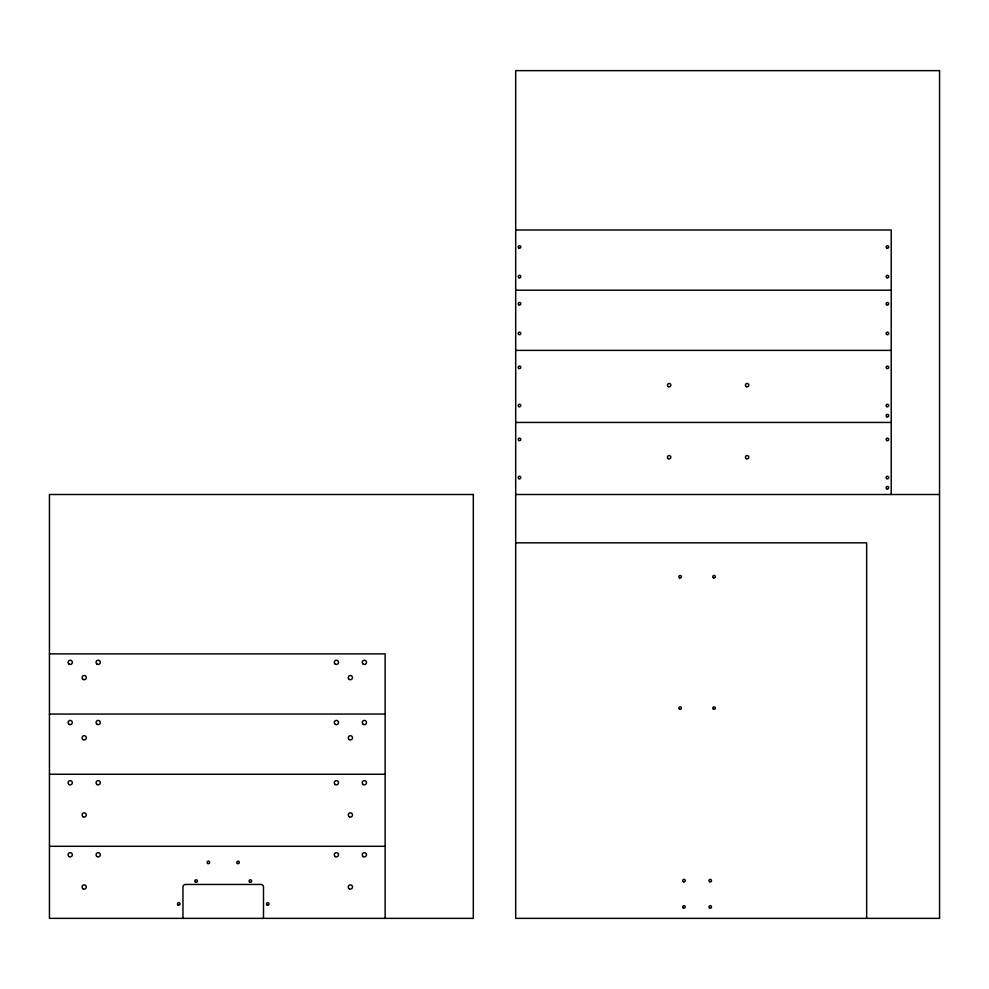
<?xml version="1.0" encoding="UTF-8"?>
<svg xmlns="http://www.w3.org/2000/svg" width="989" height="989" viewBox="0 0 989 989"><rect width="100%" height="100%" fill="white"/><g stroke="black" fill="none" stroke-linecap="round" stroke-linejoin="round"><path stroke-width="1.48" d="M515.689 230.017L891.225 230.017L891.225 494.5M515.689 290.197L891.225 290.197M515.689 350.39L891.225 350.39M515.689 422.439L891.225 422.439M515.689 494.5L939.55 494.5M515.689 542.825L866.648 542.825L866.648 918.361M49.45 653.865L385.141 653.865L385.141 918.361M49.45 714.058L385.141 714.058M49.45 774.251L385.141 774.251M49.45 846.3L385.141 846.3M263.494 918.361L263.494 886.997A2.547 2.547 0 0 0 260.96 884.45L185.512 884.45A2.547 2.547 0 0 0 182.965 886.997L182.965 918.361M939.55 70.639L515.689 70.639L515.689 918.361L939.55 918.361L939.55 70.639M473.311 494.5L49.45 494.5L49.45 918.361L473.311 918.361L473.311 494.5M683.325 908.013A1.273 1.273 0 0 0 685.241 906.913A1.273 1.273 0 0 0 683.325 905.813A1.273 1.273 0 0 0 683.325 908.013M709.608 881.731A1.273 1.273 0 0 0 711.511 880.63A1.273 1.273 0 0 0 709.608 879.53A1.273 1.273 0 0 0 709.608 881.731M709.608 908.013A1.273 1.273 0 0 0 711.511 906.913A1.273 1.273 0 0 0 709.608 905.813A1.273 1.273 0 0 0 709.608 908.013M683.325 881.731A1.273 1.273 0 0 0 685.241 880.63A1.273 1.273 0 0 0 683.325 879.53A1.273 1.273 0 0 0 683.325 881.731M679.517 577.836A1.273 1.273 0 0 0 681.421 576.723A1.273 1.273 0 0 0 679.517 575.623A1.273 1.273 0 0 0 679.517 577.836M713.428 577.836A1.273 1.273 0 0 0 715.331 576.723A1.273 1.273 0 0 0 713.428 575.623A1.273 1.273 0 0 0 713.428 577.836M679.517 709.224A1.273 1.273 0 0 0 681.421 708.124A1.273 1.273 0 0 0 679.517 707.024A1.273 1.273 0 0 0 679.517 709.224M713.428 709.224A1.273 1.273 0 0 0 715.331 708.124A1.273 1.273 0 0 0 713.428 707.024A1.273 1.273 0 0 0 713.428 709.224M886.515 304.661A1.273 1.273 0 0 0 888.641 304.093A1.273 1.273 0 0 0 887.084 302.535A1.273 1.273 0 0 0 886.515 304.661M886.515 334.331A1.273 1.273 0 0 0 888.641 333.763A1.273 1.273 0 0 0 887.084 332.205A1.273 1.273 0 0 0 886.515 334.331M518.607 334.331A1.273 1.273 0 0 0 520.733 333.763A1.273 1.273 0 0 0 519.176 332.205A1.273 1.273 0 0 0 518.607 334.331M518.607 304.661A1.273 1.273 0 0 0 520.733 304.093A1.273 1.273 0 0 0 519.176 302.535A1.273 1.273 0 0 0 518.607 304.661M886.774 277.736A1.273 1.273 0 0 0 888.691 276.636A1.273 1.273 0 0 0 886.774 275.535A1.273 1.273 0 0 0 886.774 277.736M886.774 248.066A1.273 1.273 0 0 0 888.691 246.966A1.273 1.273 0 0 0 886.774 245.865A1.273 1.273 0 0 0 886.774 248.066M518.866 248.066A1.273 1.273 0 0 0 520.783 246.966A1.273 1.273 0 0 0 518.866 245.865A1.273 1.273 0 0 0 518.866 248.066M518.866 277.736A1.273 1.273 0 0 0 520.783 276.636A1.273 1.273 0 0 0 518.866 275.535A1.273 1.273 0 0 0 518.866 277.736M69.156 724.368A2.114 2.114 0 0 0 72.333 722.539A2.114 2.114 0 0 0 69.156 720.697A2.114 2.114 0 0 0 69.156 724.368M97.132 724.368A2.114 2.114 0 0 0 100.309 722.539A2.114 2.114 0 0 0 97.132 720.697A2.114 2.114 0 0 0 97.132 724.368M83.15 739.624A2.114 2.114 0 0 0 86.327 737.794A2.114 2.114 0 0 0 83.15 735.964A2.114 2.114 0 0 0 83.15 739.624M335.345 724.368A2.114 2.114 0 0 0 338.522 722.539A2.114 2.114 0 0 0 335.345 720.697A2.114 2.114 0 0 0 335.345 724.368M363.322 724.368A2.114 2.114 0 0 0 366.499 722.539A2.114 2.114 0 0 0 363.322 720.697A2.114 2.114 0 0 0 363.322 724.368M349.327 739.624A2.114 2.114 0 0 0 352.504 737.794A2.114 2.114 0 0 0 349.327 735.964A2.114 2.114 0 0 0 349.327 739.624M69.156 664.188A2.114 2.114 0 0 0 72.333 662.346A2.114 2.114 0 0 0 69.156 660.516A2.114 2.114 0 0 0 69.156 664.188M97.132 664.188A2.114 2.114 0 0 0 100.309 662.346A2.114 2.114 0 0 0 97.132 660.516A2.114 2.114 0 0 0 97.132 664.188M83.15 679.443A2.114 2.114 0 0 0 86.327 677.601A2.114 2.114 0 0 0 83.15 675.771A2.114 2.114 0 0 0 83.15 679.443M334.9 663.842A2.114 2.114 0 0 0 338.448 662.902A2.114 2.114 0 0 0 335.852 660.306A2.114 2.114 0 0 0 334.9 663.842M363.322 664.188A2.114 2.114 0 0 0 366.499 662.346A2.114 2.114 0 0 0 363.322 660.516A2.114 2.114 0 0 0 363.322 664.188M349.327 679.443A2.114 2.114 0 0 0 352.504 677.601A2.114 2.114 0 0 0 349.327 675.771A2.114 2.114 0 0 0 349.327 679.443M886.774 416.765A1.273 1.273 0 0 0 888.691 415.664A1.273 1.273 0 0 0 886.774 414.564A1.273 1.273 0 0 0 886.774 416.765M886.774 368.44A1.273 1.273 0 0 0 888.691 367.339A1.273 1.273 0 0 0 886.774 366.239A1.273 1.273 0 0 0 886.774 368.44M518.866 368.44A1.273 1.273 0 0 0 520.783 367.339A1.273 1.273 0 0 0 518.866 366.239A1.273 1.273 0 0 0 518.866 368.44M886.774 406.59A1.273 1.273 0 0 0 888.691 405.49A1.273 1.273 0 0 0 886.774 404.39A1.273 1.273 0 0 0 886.774 406.59M518.866 406.59A1.273 1.273 0 0 0 520.783 405.49A1.273 1.273 0 0 0 518.866 404.39A1.273 1.273 0 0 0 518.866 406.59M668.28 386.612A1.694 1.694 0 0 0 670.826 385.141A1.694 1.694 0 0 0 668.28 383.683A1.694 1.694 0 0 0 668.28 386.612M746.275 386.612A1.694 1.694 0 0 0 748.809 385.141A1.694 1.694 0 0 0 746.275 383.683A1.694 1.694 0 0 0 746.275 386.612M886.774 488.826A1.273 1.273 0 0 0 888.691 487.713A1.273 1.273 0 0 0 886.774 486.613A1.273 1.273 0 0 0 886.774 488.826M886.774 440.501A1.273 1.273 0 0 0 888.691 439.4A1.273 1.273 0 0 0 886.774 438.3A1.273 1.273 0 0 0 886.774 440.501M518.866 440.501A1.273 1.273 0 0 0 520.783 439.4A1.273 1.273 0 0 0 518.866 438.3A1.273 1.273 0 0 0 518.866 440.501M886.774 478.651A1.273 1.273 0 0 0 888.691 477.551A1.273 1.273 0 0 0 886.774 476.438A1.273 1.273 0 0 0 886.774 478.651M518.866 478.651A1.273 1.273 0 0 0 520.783 477.551A1.273 1.273 0 0 0 518.866 476.438A1.273 1.273 0 0 0 518.866 478.651M668.28 458.673A1.694 1.694 0 0 0 670.826 457.202A1.694 1.694 0 0 0 668.28 455.731A1.694 1.694 0 0 0 668.28 458.673M746.275 458.673A1.694 1.694 0 0 0 748.809 457.202A1.694 1.694 0 0 0 746.275 455.731A1.694 1.694 0 0 0 746.275 458.673M83.15 888.827A2.114 2.114 0 0 0 86.327 886.997A2.114 2.114 0 0 0 83.15 885.155A2.114 2.114 0 0 0 83.15 888.827M97.132 856.61A2.114 2.114 0 0 0 100.309 854.78A2.114 2.114 0 0 0 97.132 852.938A2.114 2.114 0 0 0 97.132 856.61M69.156 856.61A2.114 2.114 0 0 0 72.333 854.78A2.114 2.114 0 0 0 69.156 852.938A2.114 2.114 0 0 0 69.156 856.61M349.327 888.827A2.114 2.114 0 0 0 352.504 886.997A2.114 2.114 0 0 0 349.327 885.155A2.114 2.114 0 0 0 349.327 888.827M335.345 856.61A2.114 2.114 0 0 0 338.522 854.78A2.114 2.114 0 0 0 335.345 852.938A2.114 2.114 0 0 0 335.345 856.61M363.322 856.61A2.114 2.114 0 0 0 366.499 854.78A2.114 2.114 0 0 0 363.322 852.938A2.114 2.114 0 0 0 363.322 856.61M207.764 863.508A1.273 1.273 0 0 0 209.668 862.408A1.273 1.273 0 0 0 207.764 861.308A1.273 1.273 0 0 0 207.764 863.508M237.434 863.508A1.273 1.273 0 0 0 239.338 862.408A1.273 1.273 0 0 0 237.434 861.308A1.273 1.273 0 0 0 237.434 863.508M178.094 905.046A1.273 1.273 0 0 0 179.998 903.946A1.273 1.273 0 0 0 178.094 902.846A1.273 1.273 0 0 0 178.094 905.046M195.463 882.163A1.273 1.273 0 0 0 197.38 881.063A1.273 1.273 0 0 0 195.463 879.95A1.273 1.273 0 0 0 195.463 882.163M249.723 882.163A1.273 1.273 0 0 0 251.626 881.063A1.273 1.273 0 0 0 249.723 879.95A1.273 1.273 0 0 0 249.723 882.163M267.104 905.046A1.273 1.273 0 0 0 269.008 903.946A1.273 1.273 0 0 0 267.104 902.846A1.273 1.273 0 0 0 267.104 905.046M83.15 816.766A2.114 2.114 0 0 0 86.327 814.936A2.114 2.114 0 0 0 83.15 813.106A2.114 2.114 0 0 0 83.15 816.766M97.132 784.561A2.114 2.114 0 0 0 100.309 782.719A2.114 2.114 0 0 0 97.132 780.89A2.114 2.114 0 0 0 97.132 784.561M69.156 784.561A2.114 2.114 0 0 0 72.333 782.719A2.114 2.114 0 0 0 69.156 780.89A2.114 2.114 0 0 0 69.156 784.561M349.327 816.766A2.114 2.114 0 0 0 352.504 814.936A2.114 2.114 0 0 0 349.327 813.106A2.114 2.114 0 0 0 349.327 816.766M335.345 784.561A2.114 2.114 0 0 0 338.522 782.719A2.114 2.114 0 0 0 335.345 780.89A2.114 2.114 0 0 0 335.345 784.561M363.322 784.561A2.114 2.114 0 0 0 366.499 782.719A2.114 2.114 0 0 0 363.322 780.89A2.114 2.114 0 0 0 363.322 784.561"/></g></svg>
